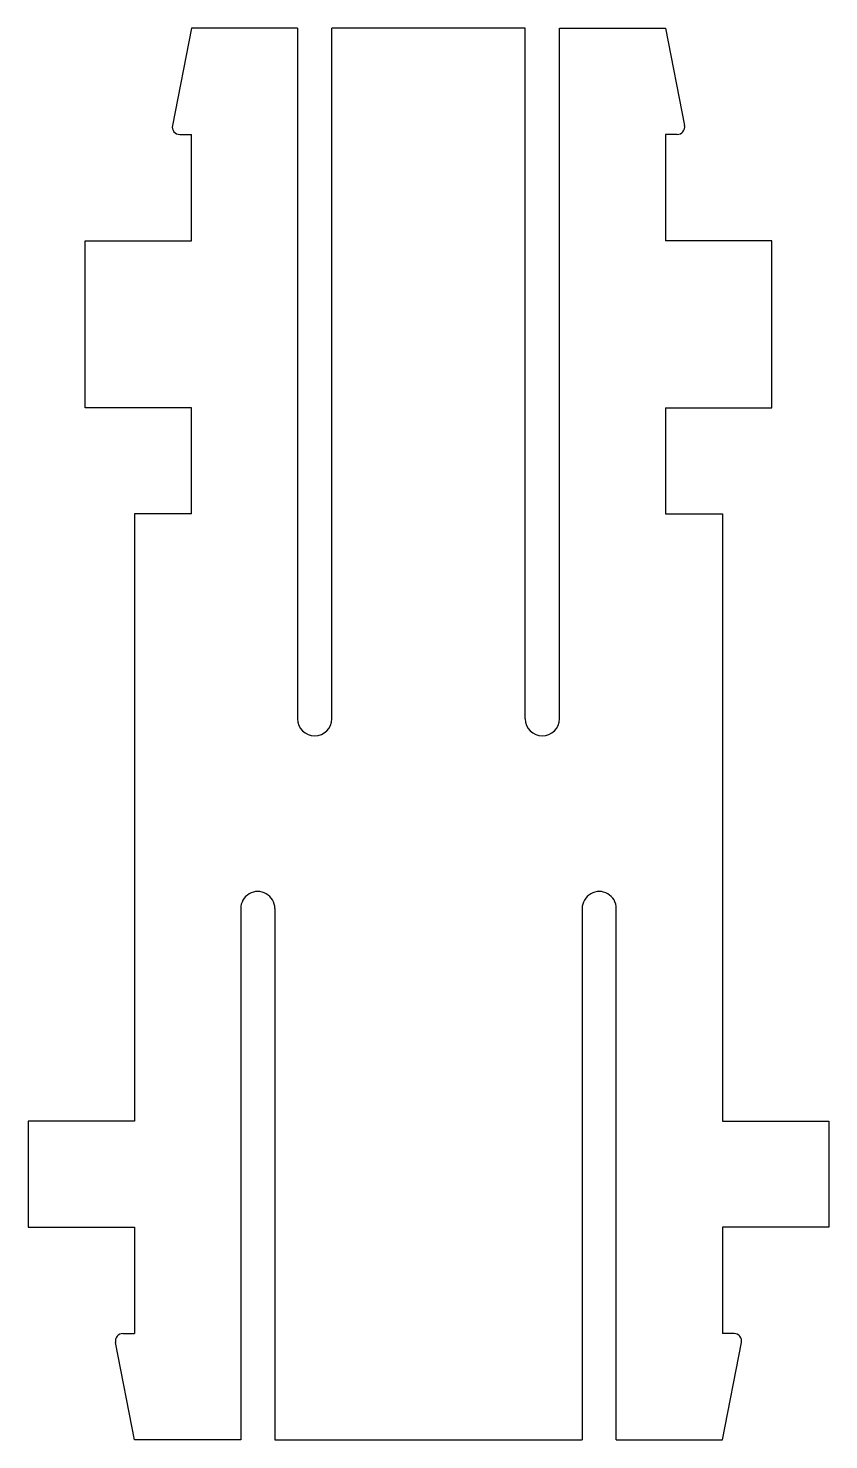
# Model space of a CAD drawing. Header units: millimetres. Extents: x -10.5 to 10.6, y -34.4 to 2.8.
import ezdxf

# ---------------------------------------------------------------- set-up
doc = ezdxf.new("R2010")
doc.units = ezdxf.units.MM
doc.layers.add('Shape2DView003', color=7, linetype='CONTINUOUS')

msp = doc.modelspace()

# ---------------------------------------------------------------- linework, layer by layer
at = {"layer": 'Shape2DView003'}
for p, q in [((-6.25, 2.8), (-6.75, 0.238)), ((-3.45, 2.8), (-6.25, 2.8)), ((-3.45, 2.8), (-3.45, -15.4)), ((-2.55, -15.4), (-2.55, 2.8)), ((2.55, 2.8), (-2.55, 2.8)), ((2.55, -15.4), (2.55, 2.8)), ((3.45, -15.4), (3.45, 2.8)), ((3.45, 2.8), (6.25, 2.8)), ((6.25, 2.8), (6.75, 0.238)), ((-6.554, 0), (-6.25, 0)), ((-6.25, -2.8), (-6.25, 0)), ((6.25, 0), (6.25, -2.8)), ((6.554, 0), (6.25, 0)), ((-9.05, -7.2), (-9.05, -2.8)), ((-9.05, -2.8), (-6.25, -2.8)), ((9.05, -2.8), (6.25, -2.8)), ((9.05, -7.2), (9.05, -2.8)), ((-6.25, -7.2), (-9.05, -7.2)), ((-6.25, -10), (-6.25, -7.2)), ((6.25, -7.2), (9.05, -7.2)), ((6.25, -7.2), (6.25, -10)), ((-7.75, -10), (-7.75, -26)), ((-6.25, -10), (-7.75, -10)), ((6.25, -10), (7.75, -10)), ((7.75, -10), (7.75, -26)), ((-4.95, -20.4), (-4.95, -34.4)), ((-4.05, -20.4), (-4.05, -34.4)), ((4.05, -20.4), (4.05, -34.4)), ((4.95, -34.4), (4.95, -20.4)), ((-10.55, -26), (-10.55, -28.8)), ((-7.75, -26), (-10.55, -26)), ((7.75, -26), (10.55, -26)), ((10.55, -26), (10.55, -28.8)), ((-10.55, -28.8), (-7.75, -28.8)), ((-7.75, -28.8), (-7.75, -31.6)), ((7.75, -28.8), (7.75, -31.6)), ((10.55, -28.8), (7.75, -28.8)), ((-8.054, -31.6), (-7.75, -31.6)), ((8.054, -31.6), (7.75, -31.6)), ((-7.75, -34.4), (-8.25, -31.838)), ((7.75, -34.4), (8.25, -31.838)), ((-4.95, -34.4), (-7.75, -34.4)), ((-4.05, -34.4), (4.05, -34.4)), ((4.95, -34.4), (7.75, -34.4))]:
    msp.add_line(p, q, dxfattribs=at)
for centre, major_axis, start_param, end_param in [((-6.554, 0.2), (0.115, -0.163), -2.379036, -0.61548), ((6.554, 0.2), (0.115, -0.163), -0.61548, -5.135108), ((-3, -15.4), (-0.26, 0.367), 0.955317, 4.096909), ((3, -15.4), (-0.26, 0.367), 0.955317, 4.096909), ((-4.5, -20.4), (-0.26, 0.367), 4.096909, 0.955317), ((4.5, -20.4), (-0.26, 0.367), 4.096909, 0.955317), ((-8.054, -31.8), (0.115, -0.163), -3.757072, -1.993516), ((8.054, -31.8), (0.115, -0.163), -5.520629, -3.757072)]:
    msp.add_ellipse(centre, major_axis=major_axis, ratio=1, start_param=start_param, end_param=end_param, dxfattribs=at)

doc.saveas('drawing.dxf')
